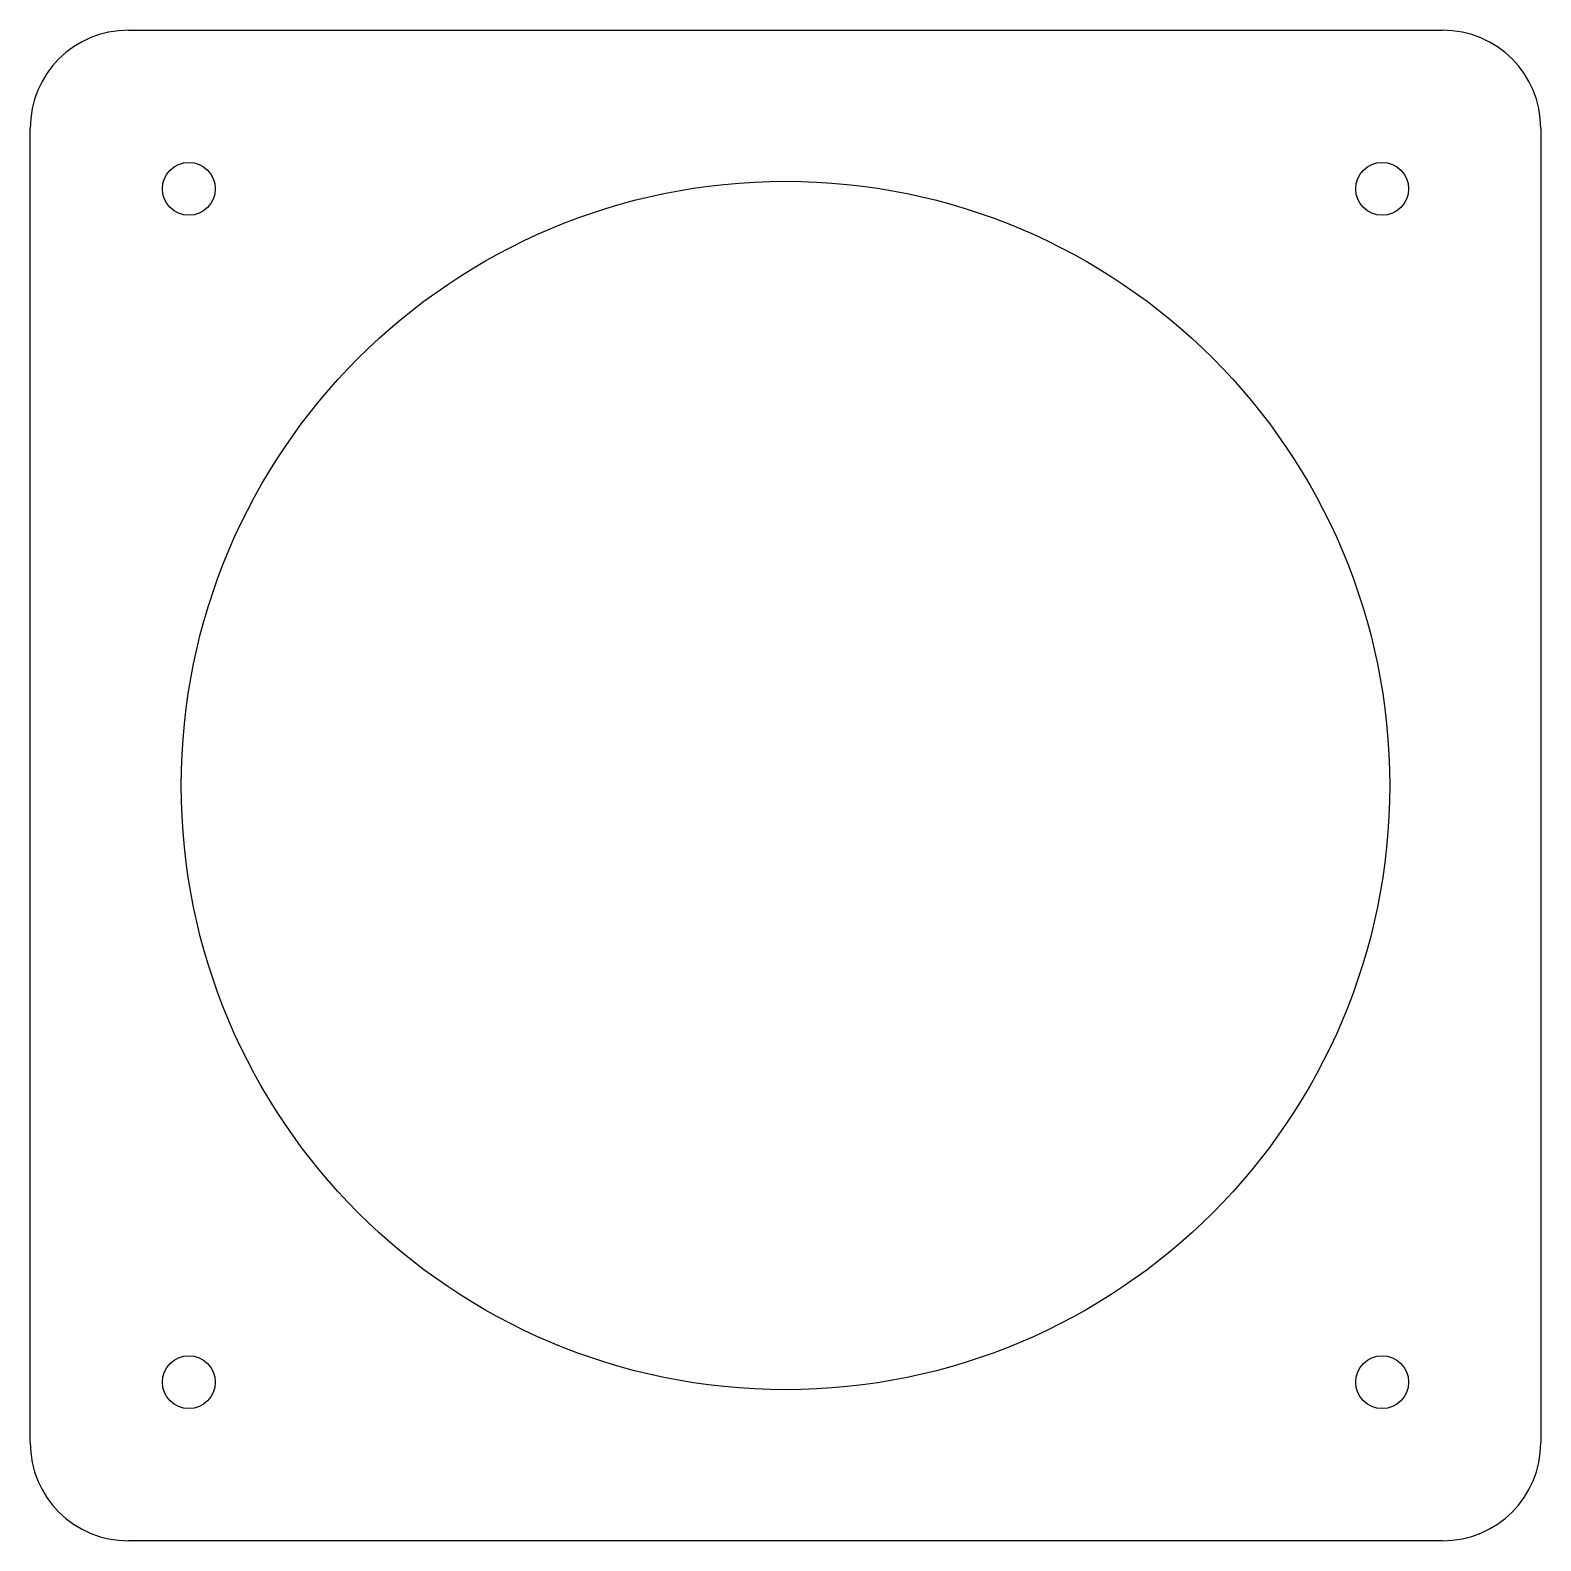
# Model space of a CAD drawing. Header units: metres. Extents: x -2.5 to 2.5, y -2.5 to 2.5.
import ezdxf

# ---------------------------------------------------------------- set-up
doc = ezdxf.new("R2010")
doc.units = ezdxf.units.M

msp = doc.modelspace()

# ---------------------------------------------------------------- linework, layer by layer
for p, q in [((-2.175, 2.5), (2.175, 2.5)), ((-2.5, -2.175), (-2.5, 2.175)), ((2.5, 2.175), (2.5, -2.175)), ((2.175, -2.5), (-2.175, -2.5))]:
    msp.add_line(p, q)
for centre, radius in [((-1.975, 1.975), 0.0875), ((1.975, 1.975), 0.0875), ((0, 0), 2), ((-1.975, -1.975), 0.0875), ((1.975, -1.975), 0.0875)]:
    msp.add_circle(centre, radius)
for centre, start, end in [((-2.175, 2.175), 90, 180), ((2.175, 2.175), 0, 90), ((-2.175, -2.175), 180, 270), ((2.175, -2.175), 270, 360)]:
    msp.add_arc(centre, 0.325, start, end)

doc.saveas('drawing.dxf')
